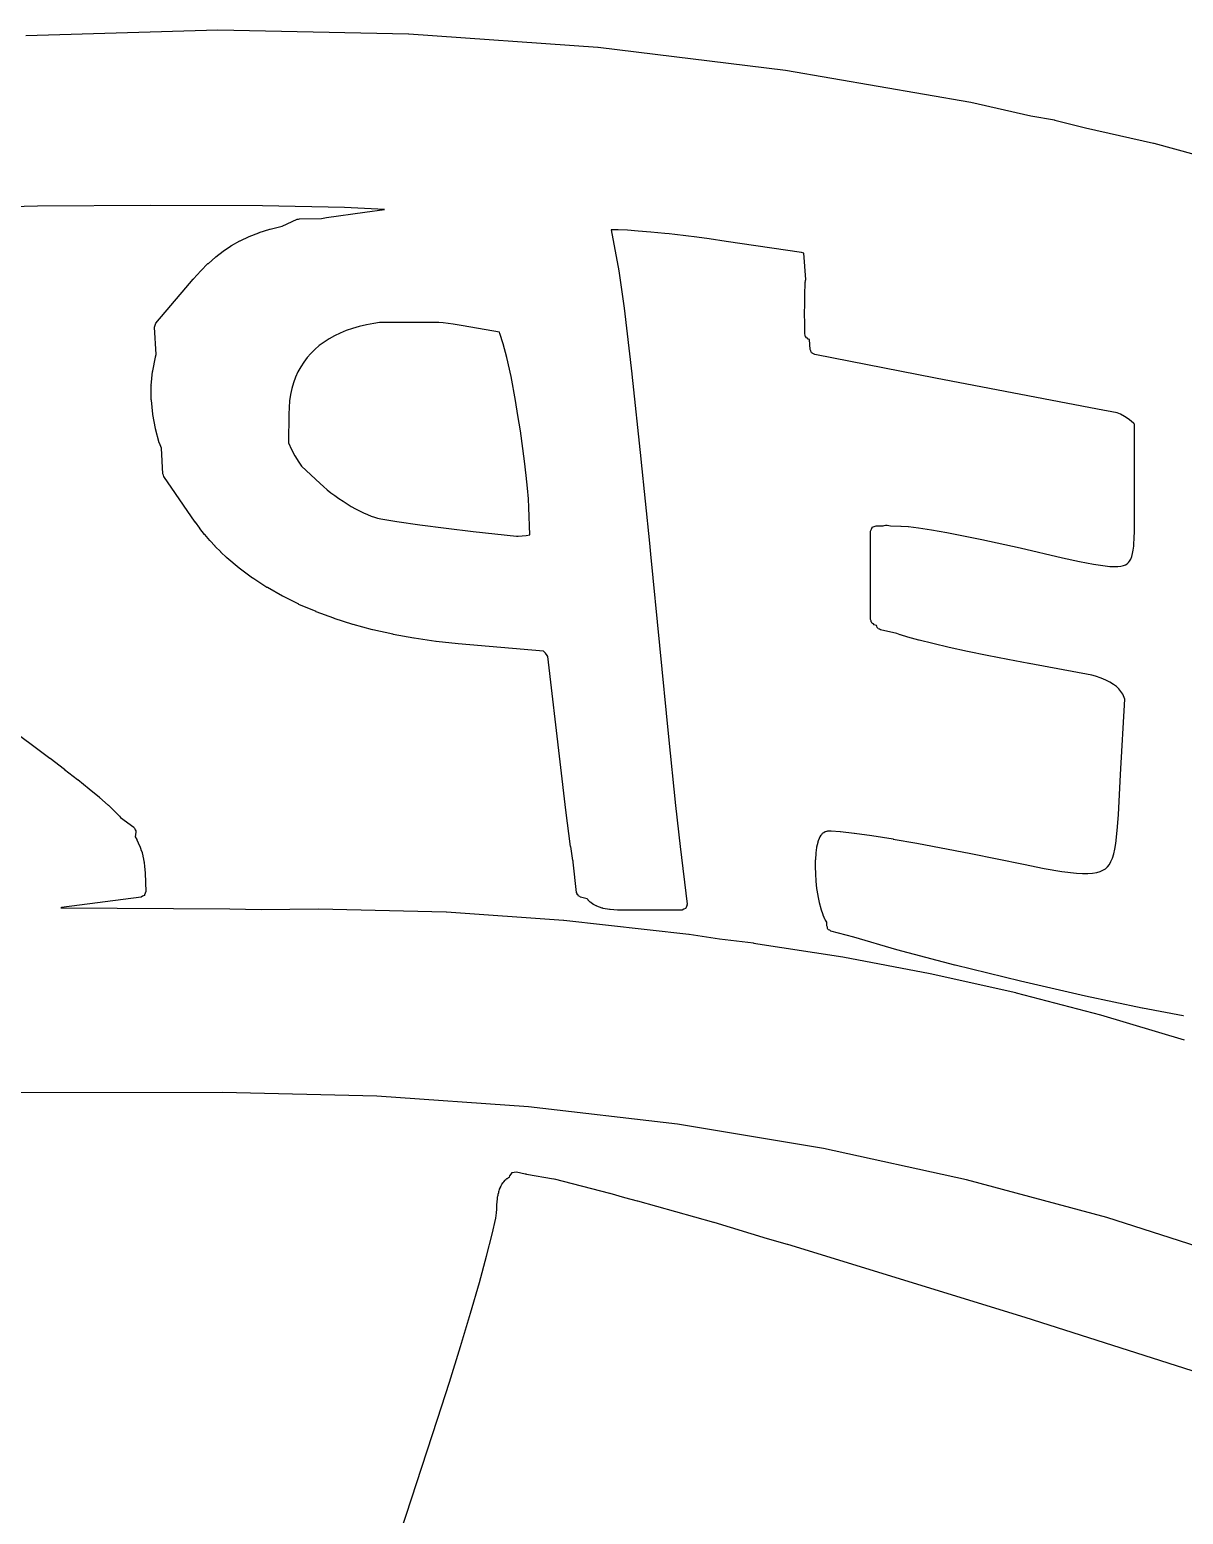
# Model space of a CAD drawing. Extents: x 98.7 to 142.9, y -103.3 to -43.4.
# Drawn here: x 119.05 to 124.39, y -73.8 to -66.93 of the extents above; entities that cross this region are included whole.
import ezdxf

# ---------------------------------------------------------------- set-up
doc = ezdxf.new("R2010")
doc.units = 0
doc.layers.add('BLACK', color=7, linetype='CONTINUOUS')

msp = doc.modelspace()

# ---------------------------------------------------------------- linework, layer by layer
at = {"layer": 'BLACK', "linetype": 'CONTINUOUS'}
for p, q in [((119.034, -66.9575), (119.922, -66.9309)), ((119.922, -66.9309), (119.922, -66.9311)), ((119.922, -66.9311), (119.923, -66.9309)), ((119.923, -66.9309), (120.805, -66.9494)), ((120.805, -66.9494), (120.806, -66.9497)), ((120.806, -66.9497), (120.806, -66.9495)), ((120.806, -66.9495), (121.681, -67.0123)), ((121.681, -67.0123), (121.681, -67.0126)), ((121.681, -67.0126), (121.682, -67.0124)), ((121.682, -67.0124), (122.548, -67.1183)), ((122.548, -67.1183), (122.548, -67.1186)), ((122.548, -67.1186), (122.549, -67.1185)), ((122.549, -67.1185), (123.405, -67.2665)), ((123.405, -67.2665), (123.406, -67.2669)), ((123.406, -67.2669), (123.406, -67.2668)), ((123.406, -67.2668), (123.683, -67.3288)), ((123.683, -67.3288), (123.792, -67.3484)), ((123.792, -67.3484), (123.793, -67.3489)), ((123.793, -67.3489), (123.794, -67.3488)), ((123.794, -67.3488), (123.936, -67.3855)), ((123.936, -67.3855), (124.251, -67.456)), ((124.251, -67.456), (124.251, -67.4563)), ((124.251, -67.4563), (124.252, -67.4562)), ((124.252, -67.4562), (124.861, -67.624)), ((119.089, -67.7472), (118.602, -67.7575)), ((119.611, -67.7433), (119.089, -67.7472)), ((120.129, -67.7459), (119.611, -67.7433)), ((120.508, -67.7533), (120.129, -67.7459)), ((120.694, -67.7617), (120.508, -67.7533)), ((120.602, -67.7741), (120.694, -67.7617)), ((120.22, -67.8391), (120.29, -67.8071)), ((120.29, -67.8071), (120.296, -67.807)), ((120.296, -67.807), (120.301, -67.8049)), ((120.301, -67.8049), (120.402, -67.8037)), ((120.402, -67.8037), (120.425, -67.7998)), ((120.425, -67.7998), (120.426, -67.7998)), ((120.426, -67.7997), (120.602, -67.7742)), ((120.426, -67.7998), (120.426, -67.7997)), ((120.602, -67.7742), (120.602, -67.7741)), ((120.602, -67.7742), (120.602, -67.7742)), ((120.026, -67.9068), (120.067, -67.8878)), ((120.067, -67.8878), (120.068, -67.8877)), ((120.068, -67.8871), (120.113, -67.8699)), ((120.068, -67.8877), (120.068, -67.8871)), ((120.113, -67.8699), (120.114, -67.8699)), ((120.114, -67.8694), (120.164, -67.8538)), ((120.114, -67.8699), (120.114, -67.8694)), ((120.164, -67.8539), (120.165, -67.8535)), ((120.164, -67.8538), (120.164, -67.8539)), ((120.165, -67.8535), (120.22, -67.8391)), ((120.22, -67.8391), (120.22, -67.8391)), ((121.774, -67.8567), (121.742, -67.8563)), ((121.742, -67.8563), (121.777, -68.0455)), ((121.817, -67.8587), (121.774, -67.8567)), ((121.867, -67.862), (121.817, -67.8587)), ((121.925, -67.8668), (121.867, -67.862)), ((121.99, -67.8731), (121.925, -67.8668)), ((122.01, -67.8751), (121.99, -67.8731)), ((122.037, -67.8782), (122.01, -67.8751)), ((122.138, -67.8905), (122.037, -67.8782)), ((122.195, -67.8984), (122.138, -67.8905)), ((122.274, -67.9097), (122.195, -67.8984)), ((119.913, -67.9812), (119.947, -67.9547)), ((119.947, -67.9547), (119.948, -67.9544)), ((119.948, -67.9544), (119.949, -67.9536)), ((119.949, -67.9536), (119.984, -67.9299)), ((119.984, -67.9299), (119.985, -67.9297)), ((119.985, -67.9297), (119.986, -67.9288)), ((119.986, -67.9288), (120.024, -67.9076)), ((120.024, -67.9076), (120.025, -67.9075)), ((120.025, -67.9075), (120.026, -67.9068)), ((122.623, -67.9617), (122.274, -67.9097)), ((122.634, -67.9639), (122.623, -67.9617)), ((122.642, -68.0869), (122.634, -67.9639)), ((119.844, -68.046), (119.877, -68.0129)), ((119.877, -68.0129), (119.878, -68.0126)), ((119.878, -68.0126), (119.879, -68.0119)), ((119.879, -68.0119), (119.912, -67.9823)), ((119.912, -67.9823), (119.913, -67.982)), ((119.913, -67.982), (119.913, -67.9812)), ((119.774, -68.1251), (119.809, -68.0842)), ((119.809, -68.0842), (119.81, -68.084)), ((119.81, -68.0836), (119.844, -68.0468)), ((119.81, -68.084), (119.81, -68.0836)), ((119.844, -68.0465), (119.844, -68.046)), ((119.844, -68.0468), (119.844, -68.0465)), ((121.777, -68.0455), (121.777, -68.0461)), ((121.777, -68.0461), (121.778, -68.0466)), ((121.778, -68.0466), (121.802, -68.2185)), ((122.639, -68.119), (122.64, -68.1011)), ((122.64, -68.1004), (122.641, -68.0918)), ((122.641, -68.1007), (122.64, -68.1004)), ((122.64, -68.1011), (122.641, -68.1007)), ((122.641, -68.0913), (122.642, -68.0869)), ((122.641, -68.0915), (122.641, -68.0913)), ((122.641, -68.0918), (122.641, -68.0915)), ((119.636, -68.2889), (119.774, -68.1253)), ((119.774, -68.1253), (119.774, -68.1251)), ((119.774, -68.1253), (119.774, -68.1253)), ((122.638, -68.1386), (122.639, -68.1198)), ((122.638, -68.139), (122.638, -68.1386)), ((122.638, -68.1394), (122.638, -68.139)), ((122.638, -68.1589), (122.638, -68.1394)), ((122.638, -68.1591), (122.638, -68.1589)), ((122.638, -68.1593), (122.638, -68.1591)), ((122.638, -68.1825), (122.638, -68.1593)), ((122.639, -68.1194), (122.639, -68.119)), ((122.639, -68.1198), (122.639, -68.1194)), ((121.802, -68.2185), (121.802, -68.2188)), ((121.802, -68.2188), (121.802, -68.2191)), ((121.802, -68.2191), (121.838, -68.5231)), ((122.637, -68.2585), (122.638, -68.1843)), ((122.638, -68.1841), (122.638, -68.1825)), ((122.638, -68.1842), (122.638, -68.1841)), ((122.638, -68.1843), (122.638, -68.1842)), ((122.638, -68.1843), (122.638, -68.1843)), ((119.63, -68.3067), (119.633, -68.2978)), ((119.637, -68.4333), (119.63, -68.3067)), ((119.633, -68.2978), (119.636, -68.2889)), ((120.546, -68.3123), (120.517, -68.3225)), ((120.577, -68.3033), (120.546, -68.3123)), ((120.61, -68.2956), (120.577, -68.3033)), ((120.644, -68.2892), (120.61, -68.2956)), ((120.671, -68.2852), (120.644, -68.2892)), ((120.945, -68.2852), (120.671, -68.2852)), ((120.965, -68.2873), (120.945, -68.2852)), ((121.011, -68.2934), (120.965, -68.2873)), ((121.058, -68.3011), (121.011, -68.2934)), ((121.225, -68.3303), (121.058, -68.3011)), ((122.637, -68.259), (122.637, -68.2585)), ((122.637, -68.2594), (122.637, -68.259)), ((122.638, -68.2749), (122.637, -68.2594)), ((122.638, -68.275), (122.638, -68.2749)), ((122.638, -68.3382), (122.638, -68.275)), ((120.414, -68.3757), (120.392, -68.3919)), ((120.437, -68.3606), (120.414, -68.3757)), ((120.462, -68.3467), (120.437, -68.3606)), ((120.489, -68.334), (120.462, -68.3467)), ((120.517, -68.3225), (120.489, -68.334)), ((121.227, -68.3352), (121.225, -68.3303)), ((121.243, -68.3844), (121.227, -68.3352)), ((121.26, -68.4471), (121.243, -68.3844)), ((122.64, -68.343), (122.638, -68.3382)), ((122.64, -68.3482), (122.64, -68.343)), ((122.643, -68.3516), (122.64, -68.3482)), ((122.645, -68.3562), (122.643, -68.3516)), ((122.65, -68.3581), (122.645, -68.3562)), ((122.654, -68.3618), (122.65, -68.3581)), ((122.66, -68.3644), (122.654, -68.3618)), ((122.663, -68.41), (122.66, -68.3644)), ((119.622, -68.5093), (119.634, -68.4457)), ((119.634, -68.4433), (119.637, -68.4333)), ((119.635, -68.4446), (119.634, -68.4433)), ((119.634, -68.4457), (119.635, -68.4446)), ((120.336, -68.4476), (120.32, -68.4684)), ((120.353, -68.4279), (120.336, -68.4476)), ((120.372, -68.4094), (120.353, -68.4279)), ((120.392, -68.3919), (120.372, -68.4094)), ((121.279, -68.5341), (121.26, -68.4471)), ((122.666, -68.416), (122.663, -68.41)), ((122.667, -68.4226), (122.666, -68.416)), ((122.67, -68.4244), (122.667, -68.4226)), ((122.672, -68.4274), (122.67, -68.4244)), ((122.678, -68.4296), (122.672, -68.4274)), ((122.684, -68.4333), (122.678, -68.4296)), ((123.242, -68.5421), (122.684, -68.4333)), ((119.615, -68.5758), (119.621, -68.5118)), ((119.621, -68.5118), (119.622, -68.5106)), ((119.622, -68.5106), (119.622, -68.5093)), ((120.293, -68.5136), (120.282, -68.538)), ((120.306, -68.4904), (120.293, -68.5136)), ((120.32, -68.4684), (120.306, -68.4904)), ((119.616, -68.577), (119.615, -68.5758)), ((119.615, -68.5782), (119.616, -68.577)), ((119.615, -68.6425), (119.615, -68.5782)), ((120.265, -68.5902), (120.259, -68.6182)), ((120.273, -68.5635), (120.265, -68.5902)), ((120.282, -68.538), (120.273, -68.5635)), ((121.299, -68.6457), (121.279, -68.5341)), ((121.838, -68.5231), (121.838, -68.5232)), ((121.838, -68.5232), (121.838, -68.5233)), ((121.838, -68.5233), (121.88, -68.9163)), ((123.992, -68.686), (123.242, -68.5421)), ((123.242, -68.5421), (123.242, -68.5421)), ((123.242, -68.5421), (123.242, -68.5421)), ((119.616, -68.6436), (119.615, -68.6425)), ((119.616, -68.6448), (119.616, -68.6436)), ((119.622, -68.709), (119.616, -68.6448)), ((120.254, -68.6474), (120.252, -68.6778)), ((120.259, -68.6182), (120.254, -68.6474)), ((121.311, -68.715), (121.299, -68.6457)), ((119.622, -68.7101), (119.622, -68.709)), ((119.622, -68.7113), (119.622, -68.7101)), ((119.634, -68.7753), (119.622, -68.7113)), ((120.251, -68.7097), (120.25, -68.8418)), ((120.252, -68.6778), (120.251, -68.7097)), ((121.322, -68.7864), (121.311, -68.715)), ((123.992, -68.6861), (123.992, -68.686)), ((123.992, -68.686), (123.992, -68.686)), ((124.083, -68.7028), (123.992, -68.6861)), ((124.098, -68.7094), (124.083, -68.7028)), ((124.117, -68.7195), (124.098, -68.7094)), ((124.133, -68.7302), (124.117, -68.7195)), ((119.635, -68.7763), (119.634, -68.7753)), ((119.635, -68.7774), (119.635, -68.7763)), ((119.652, -68.841), (119.635, -68.7774)), ((121.341, -68.927), (121.322, -68.7864)), ((124.147, -68.7413), (124.133, -68.7302)), ((124.16, -68.7529), (124.147, -68.7413)), ((124.162, -68.7553), (124.16, -68.7529)), ((124.162, -69.0749), (124.162, -68.7553)), ((119.653, -68.8418), (119.652, -68.841)), ((119.653, -68.843), (119.653, -68.8418)), ((119.662, -68.8669), (119.653, -68.843)), ((120.25, -68.8418), (120.25, -68.8419)), ((120.25, -68.8419), (120.264, -68.8721)), ((119.668, -68.9849), (119.662, -68.8669)), ((120.264, -68.8721), (120.279, -68.902)), ((120.279, -68.902), (120.297, -68.9315)), ((120.297, -68.9315), (120.31, -68.9494)), ((121.349, -68.992), (121.341, -68.927)), ((121.88, -68.9163), (121.88, -68.9164)), ((121.88, -68.9164), (121.88, -68.9165)), ((121.88, -68.9165), (121.919, -69.306)), ((119.671, -68.9911), (119.668, -68.9849)), ((119.673, -68.9979), (119.671, -68.9911)), ((119.818, -69.2079), (119.673, -68.9979)), ((120.31, -68.9494), (120.396, -69.0298)), ((121.355, -69.0506), (121.349, -68.992)), ((120.396, -69.0298), (120.411, -69.0441)), ((120.411, -69.0441), (120.428, -69.0582)), ((120.428, -69.0582), (120.446, -69.0722)), ((121.36, -69.101), (121.355, -69.0506)), ((120.446, -69.0722), (120.464, -69.0858)), ((120.464, -69.0858), (120.483, -69.0991)), ((120.483, -69.0991), (120.502, -69.1118)), ((120.502, -69.1118), (120.521, -69.124)), ((120.521, -69.124), (120.54, -69.1356)), ((120.54, -69.1356), (120.56, -69.1464)), ((121.362, -69.1409), (121.36, -69.101)), ((124.162, -69.075), (124.162, -69.0749)), ((124.162, -69.0846), (124.162, -69.075)), ((124.162, -69.075), (124.162, -69.075)), ((124.162, -69.2594), (124.162, -69.0846)), ((119.819, -69.2081), (119.818, -69.2079)), ((119.819, -69.2083), (119.819, -69.2081)), ((119.839, -69.2366), (119.819, -69.2083)), ((120.56, -69.1464), (120.578, -69.1564)), ((120.578, -69.1564), (120.597, -69.1654)), ((120.597, -69.1654), (120.615, -69.1733)), ((120.615, -69.1733), (120.632, -69.1802)), ((120.632, -69.1802), (120.647, -69.1858)), ((120.647, -69.1858), (120.662, -69.1901)), ((120.662, -69.1901), (120.676, -69.1933)), ((120.676, -69.1933), (120.751, -69.2056)), ((120.751, -69.2056), (120.857, -69.2207)), ((121.366, -69.2665), (121.362, -69.1409)), ((119.84, -69.2369), (119.839, -69.2366)), ((119.84, -69.2374), (119.84, -69.2369)), ((119.861, -69.265), (119.84, -69.2374)), ((119.862, -69.2653), (119.861, -69.265)), ((119.862, -69.2658), (119.862, -69.2653)), ((119.885, -69.2928), (119.862, -69.2658)), ((120.857, -69.2207), (120.979, -69.2365)), ((120.979, -69.2365), (121.104, -69.2511)), ((121.104, -69.2511), (121.304, -69.2732)), ((121.304, -69.2732), (121.312, -69.2731)), ((121.312, -69.2731), (121.349, -69.27)), ((121.349, -69.27), (121.366, -69.2665)), ((122.942, -69.2501), (122.946, -69.2413)), ((122.942, -69.2503), (122.942, -69.2501)), ((122.942, -69.2504), (122.942, -69.2503)), ((122.942, -69.6593), (122.942, -69.2504)), ((122.946, -69.2413), (122.95, -69.2324)), ((122.95, -69.2322), (122.959, -69.2287)), ((122.95, -69.2324), (122.95, -69.2322)), ((122.95, -69.2324), (122.95, -69.2324)), ((122.959, -69.2287), (122.968, -69.225)), ((122.968, -69.225), (122.968, -69.2251)), ((122.968, -69.2251), (122.968, -69.225)), ((122.968, -69.225), (123, -69.2254)), ((123, -69.2254), (123.005, -69.2244)), ((123.005, -69.2244), (123.011, -69.2216)), ((123.011, -69.2216), (123.014, -69.2229)), ((123.014, -69.2229), (123.018, -69.2222)), ((123.018, -69.2222), (123.034, -69.2258)), ((123.034, -69.2258), (123.082, -69.2263)), ((123.082, -69.2263), (123.083, -69.2266)), ((123.083, -69.2266), (123.084, -69.2264)), ((123.084, -69.2264), (123.116, -69.2287)), ((123.116, -69.2287), (123.116, -69.229)), ((123.116, -69.229), (123.117, -69.2288)), ((123.117, -69.2288), (123.164, -69.2348)), ((123.164, -69.2348), (123.164, -69.235)), ((123.164, -69.235), (123.164, -69.235)), ((123.164, -69.235), (123.224, -69.2443)), ((123.224, -69.2443), (123.224, -69.2445)), ((123.224, -69.2445), (123.224, -69.2444)), ((123.224, -69.2444), (123.294, -69.2567)), ((123.294, -69.2567), (123.294, -69.2568)), ((123.294, -69.2568), (123.295, -69.2568)), ((123.295, -69.2568), (123.456, -69.2886)), ((124.159, -69.3188), (124.161, -69.2729)), ((124.161, -69.2729), (124.162, -69.2594)), ((119.886, -69.293), (119.885, -69.2928)), ((119.886, -69.2935), (119.886, -69.293)), ((119.91, -69.3198), (119.886, -69.2935)), ((119.91, -69.32), (119.91, -69.3198)), ((119.911, -69.3205), (119.91, -69.32)), ((119.936, -69.3462), (119.911, -69.3205)), ((121.919, -69.306), (121.919, -69.306)), ((121.919, -69.306), (121.924, -69.3557)), ((123.456, -69.2886), (123.457, -69.2887)), ((123.457, -69.2887), (123.457, -69.2887)), ((123.457, -69.2887), (123.634, -69.3272)), ((123.634, -69.3272), (123.634, -69.3273)), ((123.634, -69.3273), (123.634, -69.3273)), ((123.634, -69.3273), (123.83, -69.3727)), ((124.153, -69.3541), (124.156, -69.3377)), ((124.156, -69.3377), (124.159, -69.3188)), ((119.936, -69.3464), (119.936, -69.3462)), ((119.937, -69.3468), (119.936, -69.3464)), ((119.963, -69.3718), (119.937, -69.3468)), ((119.964, -69.3721), (119.963, -69.3718)), ((119.964, -69.3727), (119.964, -69.3721)), ((120.021, -69.4207), (119.964, -69.3727)), ((121.924, -69.3557), (121.924, -69.3557)), ((121.924, -69.3557), (121.924, -69.3558)), ((121.924, -69.3558), (122.007, -70.201)), ((123.83, -69.3727), (123.908, -69.39)), ((123.908, -69.39), (123.973, -69.4029)), ((123.973, -69.4029), (124.027, -69.4111)), ((124.027, -69.4111), (124.049, -69.4133)), ((124.049, -69.4133), (124.069, -69.4141)), ((124.069, -69.4141), (124.086, -69.4136)), ((124.086, -69.4136), (124.1, -69.4119)), ((124.1, -69.4119), (124.112, -69.4091)), ((124.112, -69.4091), (124.121, -69.4054)), ((124.121, -69.4054), (124.129, -69.4009)), ((124.129, -69.4009), (124.135, -69.3953)), ((124.135, -69.3953), (124.14, -69.3883)), ((124.14, -69.3883), (124.145, -69.3793)), ((124.145, -69.3793), (124.15, -69.368)), ((124.15, -69.368), (124.153, -69.3541)), ((120.022, -69.421), (120.021, -69.4207)), ((120.022, -69.4218), (120.022, -69.421)), ((120.083, -69.467), (120.022, -69.4218)), ((120.084, -69.4672), (120.083, -69.467)), ((120.085, -69.4679), (120.084, -69.4672)), ((120.15, -69.5104), (120.085, -69.4679)), ((120.151, -69.5105), (120.15, -69.5104)), ((120.152, -69.5111), (120.151, -69.5105)), ((120.222, -69.5507), (120.152, -69.5111)), ((120.222, -69.5508), (120.222, -69.5507)), ((120.223, -69.5514), (120.222, -69.5508)), ((120.297, -69.588), (120.223, -69.5514)), ((120.298, -69.588), (120.297, -69.588)), ((120.298, -69.5885), (120.298, -69.588)), ((120.377, -69.6222), (120.298, -69.5885)), ((120.378, -69.6227), (120.377, -69.6222)), ((120.377, -69.6222), (120.377, -69.6222)), ((120.46, -69.6532), (120.378, -69.6227)), ((120.461, -69.6532), (120.46, -69.6532)), ((120.461, -69.6536), (120.461, -69.6532)), ((120.547, -69.6811), (120.461, -69.6536)), ((120.548, -69.6811), (120.547, -69.6811)), ((120.548, -69.6814), (120.548, -69.6811)), ((120.638, -69.7057), (120.548, -69.6814)), ((122.944, -69.6643), (122.942, -69.6593)), ((122.945, -69.6697), (122.944, -69.6643)), ((122.948, -69.6729), (122.945, -69.6697)), ((122.95, -69.6773), (122.948, -69.6729)), ((122.955, -69.6793), (122.95, -69.6773)), ((122.959, -69.6831), (122.955, -69.6793)), ((122.969, -69.6871), (122.959, -69.6831)), ((122.971, -69.6899), (122.969, -69.6871)), ((120.639, -69.7056), (120.638, -69.7057)), ((120.639, -69.706), (120.639, -69.7056)), ((120.732, -69.7271), (120.639, -69.706)), ((120.733, -69.727), (120.732, -69.7271)), ((120.733, -69.7273), (120.733, -69.727)), ((120.83, -69.745), (120.733, -69.7273)), ((120.831, -69.7452), (120.83, -69.7449)), ((120.83, -69.7449), (120.83, -69.745)), ((120.931, -69.7596), (120.831, -69.7452)), ((122.972, -69.6962), (122.971, -69.6899)), ((122.975, -69.6982), (122.972, -69.6962)), ((122.977, -69.7015), (122.975, -69.6982)), ((122.983, -69.7035), (122.977, -69.7015)), ((122.988, -69.7071), (122.983, -69.7035)), ((123.063, -69.7227), (122.988, -69.7071)), ((123.079, -69.7288), (123.063, -69.7227)), ((123.08, -69.7288), (123.079, -69.7288)), ((123.08, -69.7293), (123.08, -69.7288)), ((123.114, -69.7402), (123.08, -69.7293)), ((123.115, -69.7402), (123.114, -69.7402)), ((123.115, -69.7406), (123.115, -69.7402)), ((123.165, -69.7542), (123.115, -69.7406)), ((123.166, -69.7542), (123.165, -69.7542)), ((123.166, -69.7544), (123.166, -69.7542)), ((123.23, -69.7701), (123.166, -69.7544)), ((118.448, -69.7792), (119.071, -70.2444)), ((120.932, -69.7597), (120.931, -69.7595)), ((120.931, -69.7595), (120.931, -69.7596)), ((121.035, -69.7707), (120.932, -69.7597)), ((121.035, -69.7708), (121.035, -69.7707)), ((121.035, -69.7707), (121.035, -69.7707)), ((121.429, -69.8058), (121.035, -69.7708)), ((121.438, -69.8144), (121.429, -69.8058)), ((121.446, -69.8254), (121.438, -69.8144)), ((121.449, -69.8297), (121.446, -69.8254)), ((123.23, -69.7702), (123.23, -69.7701)), ((123.23, -69.7701), (123.23, -69.7701)), ((123.306, -69.7876), (123.23, -69.7702)), ((123.306, -69.7877), (123.306, -69.7876)), ((123.306, -69.7876), (123.306, -69.7876)), ((123.39, -69.8061), (123.306, -69.7877)), ((123.391, -69.806), (123.39, -69.8061)), ((123.391, -69.8061), (123.391, -69.806)), ((123.482, -69.825), (123.391, -69.8061)), ((123.482, -69.8251), (123.482, -69.825)), ((123.482, -69.825), (123.482, -69.825)), ((123.577, -69.844), (123.482, -69.8251)), ((121.506, -70.3174), (121.449, -69.8297)), ((123.577, -69.844), (123.577, -69.8439)), ((123.577, -69.8439), (123.577, -69.844)), ((123.674, -69.8623), (123.577, -69.844)), ((123.675, -69.8623), (123.674, -69.8623)), ((123.674, -69.8623), (123.674, -69.8623)), ((123.965, -69.9157), (123.675, -69.8623)), ((123.983, -69.9211), (123.965, -69.9157)), ((124.008, -69.9299), (123.983, -69.9211)), ((124.03, -69.9391), (124.008, -69.9299)), ((124.049, -69.9486), (124.03, -69.9391)), ((124.065, -69.9585), (124.049, -69.9486)), ((124.079, -69.9688), (124.065, -69.9585)), ((124.091, -69.9798), (124.079, -69.9688)), ((124.1, -69.9915), (124.091, -69.9798)), ((124.098, -70.3753), (124.118, -70.0274)), ((124.109, -70.0044), (124.1, -69.9915)), ((124.115, -70.0186), (124.109, -70.0044)), ((124.118, -70.0274), (124.115, -70.0186)), ((122.007, -70.201), (122.007, -70.201)), ((122.007, -70.201), (122.04, -70.5189)), ((119.071, -70.2444), (119.146, -70.3003)), ((119.146, -70.3003), (119.146, -70.3004)), ((119.146, -70.3004), (119.147, -70.3004)), ((119.147, -70.3004), (119.214, -70.3515)), ((119.214, -70.3515), (119.214, -70.3516)), ((119.214, -70.3516), (119.214, -70.3517)), ((119.214, -70.3517), (119.274, -70.3983)), ((121.506, -70.3175), (121.506, -70.3174)), ((121.532, -70.5407), (121.506, -70.3175)), ((121.506, -70.3175), (121.506, -70.3175)), ((124.089, -70.5614), (124.098, -70.3754)), ((124.098, -70.3754), (124.098, -70.3753)), ((124.098, -70.3753), (124.098, -70.3753)), ((119.274, -70.3983), (119.274, -70.3985)), ((119.274, -70.3985), (119.275, -70.3985)), ((119.275, -70.3985), (119.328, -70.4412)), ((119.328, -70.4412), (119.328, -70.4415)), ((119.328, -70.4415), (119.328, -70.4416)), ((119.328, -70.4416), (119.375, -70.4808)), ((119.375, -70.4808), (119.375, -70.4812)), ((119.375, -70.4812), (119.376, -70.4813)), ((119.376, -70.4813), (119.416, -70.5175)), ((119.416, -70.5175), (119.416, -70.5178)), ((119.416, -70.5178), (119.417, -70.518)), ((119.417, -70.518), (119.435, -70.5351)), ((119.435, -70.5351), (119.435, -70.5353)), ((119.435, -70.5353), (119.435, -70.5354)), ((119.435, -70.5354), (119.452, -70.552)), ((119.452, -70.552), (119.452, -70.5523)), ((119.452, -70.5523), (119.452, -70.5524)), ((119.452, -70.5524), (119.468, -70.5684)), ((119.468, -70.5684), (119.468, -70.5687)), ((119.468, -70.5687), (119.468, -70.5689)), ((119.468, -70.5689), (119.473, -70.5739)), ((119.473, -70.5739), (119.534, -70.6196)), ((121.532, -70.5409), (121.532, -70.5407)), ((121.532, -70.5411), (121.532, -70.5409)), ((121.554, -70.7077), (121.532, -70.5411)), ((122.04, -70.5189), (122.061, -70.7081)), ((124.083, -70.6345), (124.089, -70.5614)), ((119.534, -70.6196), (119.535, -70.6225)), ((119.535, -70.6225), (119.538, -70.6242)), ((119.538, -70.6242), (119.54, -70.6306)), ((119.54, -70.6306), (119.544, -70.6364)), ((119.544, -70.6429), (119.541, -70.6643)), ((119.544, -70.6364), (119.543, -70.6396)), ((119.543, -70.6396), (119.544, -70.6429)), ((122.716, -70.6531), (122.72, -70.6475)), ((122.72, -70.6475), (122.726, -70.6443)), ((122.726, -70.6443), (122.732, -70.6397)), ((122.732, -70.6397), (122.738, -70.6377)), ((122.738, -70.6377), (122.741, -70.6379)), ((122.741, -70.6379), (122.744, -70.6364)), ((122.744, -70.6364), (122.757, -70.6358)), ((122.757, -70.6358), (122.758, -70.6363)), ((122.758, -70.6363), (122.759, -70.6358)), ((122.759, -70.6358), (122.801, -70.6384)), ((122.801, -70.6384), (122.802, -70.6387)), ((122.802, -70.6387), (122.803, -70.6385)), ((122.803, -70.6385), (122.866, -70.646)), ((122.866, -70.646), (122.866, -70.6461)), ((122.866, -70.6461), (122.867, -70.6461)), ((122.867, -70.6461), (122.948, -70.6579)), ((124.077, -70.6951), (124.083, -70.6345)), ((119.541, -70.6643), (119.548, -70.6758)), ((119.548, -70.6758), (119.548, -70.6765)), ((119.548, -70.6765), (119.548, -70.6769)), ((119.548, -70.6769), (119.555, -70.6908)), ((119.555, -70.6908), (119.555, -70.6915)), ((119.555, -70.6915), (119.555, -70.692)), ((119.555, -70.692), (119.561, -70.7058)), ((119.561, -70.7058), (119.561, -70.7065)), ((119.561, -70.7065), (119.562, -70.707)), ((119.562, -70.707), (119.567, -70.7209)), ((121.555, -70.7081), (121.554, -70.7077)), ((121.555, -70.7085), (121.555, -70.7081)), ((121.565, -70.7731), (121.555, -70.7085)), ((122.061, -70.7081), (122.093, -70.9746)), ((122.69, -70.7383), (122.693, -70.7126)), ((122.693, -70.7126), (122.694, -70.7114)), ((122.694, -70.7102), (122.699, -70.6881)), ((122.694, -70.7114), (122.694, -70.7102)), ((122.699, -70.6881), (122.7, -70.687)), ((122.7, -70.6856), (122.703, -70.6762)), ((122.7, -70.687), (122.7, -70.6856)), ((122.703, -70.6762), (122.704, -70.6753)), ((122.704, -70.6741), (122.708, -70.6658)), ((122.704, -70.6753), (122.704, -70.6741)), ((122.708, -70.6658), (122.709, -70.6648)), ((122.709, -70.6632), (122.713, -70.6563)), ((122.709, -70.6648), (122.709, -70.6632)), ((122.713, -70.6563), (122.715, -70.6551)), ((122.715, -70.6551), (122.716, -70.6531)), ((122.948, -70.6579), (122.948, -70.658)), ((122.948, -70.658), (122.948, -70.6579)), ((122.948, -70.6579), (123.046, -70.6737)), ((123.046, -70.6737), (123.046, -70.6738)), ((123.046, -70.6738), (123.046, -70.6738)), ((123.046, -70.6738), (123.156, -70.6931)), ((123.156, -70.6931), (123.156, -70.6932)), ((123.156, -70.6932), (123.156, -70.6932)), ((123.156, -70.6932), (123.405, -70.7408)), ((124.072, -70.7203), (124.077, -70.6951)), ((119.567, -70.7209), (119.567, -70.7216)), ((119.567, -70.7216), (119.567, -70.7221)), ((119.567, -70.7221), (119.572, -70.7361)), ((119.572, -70.7361), (119.572, -70.7368)), ((119.572, -70.7368), (119.572, -70.7373)), ((119.572, -70.7373), (119.576, -70.7515)), ((119.576, -70.7515), (119.576, -70.7521)), ((119.576, -70.7521), (119.576, -70.7527)), ((119.576, -70.7527), (119.579, -70.767)), ((119.579, -70.767), (119.579, -70.7676)), ((119.579, -70.7676), (119.579, -70.7681)), ((119.579, -70.7681), (119.582, -70.7828)), ((119.582, -70.7828), (119.581, -70.7833)), ((119.581, -70.7833), (119.582, -70.7838)), ((119.582, -70.7838), (119.584, -70.7988)), ((121.566, -70.7736), (121.565, -70.7731)), ((121.566, -70.7742), (121.566, -70.7736)), ((121.567, -70.781), (121.566, -70.7742)), ((121.582, -70.9206), (121.567, -70.781)), ((122.687, -70.77), (122.688, -70.7693)), ((122.687, -70.8008), (122.687, -70.77)), ((122.688, -70.7686), (122.69, -70.74)), ((122.688, -70.7693), (122.688, -70.7686)), ((122.69, -70.7392), (122.69, -70.7383)), ((122.69, -70.74), (122.69, -70.7392)), ((123.405, -70.7408), (123.405, -70.7409)), ((123.405, -70.7409), (123.405, -70.7409)), ((123.405, -70.7409), (123.649, -70.7907)), ((124.047, -70.7916), (124.054, -70.7782)), ((124.054, -70.7782), (124.061, -70.7619)), ((124.061, -70.7619), (124.067, -70.7427)), ((124.067, -70.7427), (124.072, -70.7203)), ((119.584, -70.7988), (119.583, -70.7994)), ((119.583, -70.7994), (119.584, -70.8001)), ((119.584, -70.8001), (119.586, -70.8313)), ((119.586, -70.8313), (119.586, -70.8316)), ((119.586, -70.8316), (119.586, -70.832)), ((119.586, -70.832), (119.59, -70.9161)), ((122.687, -70.8014), (122.687, -70.8008)), ((122.687, -70.802), (122.687, -70.8014)), ((122.688, -70.8342), (122.687, -70.802)), ((122.688, -70.8347), (122.688, -70.8342)), ((122.688, -70.8353), (122.688, -70.8347)), ((122.69, -70.8682), (122.688, -70.8353)), ((123.649, -70.7907), (123.745, -70.8095)), ((123.745, -70.8095), (123.827, -70.8234)), ((123.827, -70.8234), (123.894, -70.8315)), ((123.894, -70.8315), (123.922, -70.8333)), ((123.922, -70.8333), (123.947, -70.8334)), ((123.947, -70.8334), (123.969, -70.832)), ((123.969, -70.832), (123.988, -70.829)), ((123.988, -70.829), (124.004, -70.8245)), ((124.004, -70.8245), (124.017, -70.8186)), ((124.017, -70.8186), (124.028, -70.8114)), ((124.028, -70.8114), (124.038, -70.8025)), ((124.038, -70.8025), (124.047, -70.7916)), ((119.587, -70.9242), (119.584, -70.9326)), ((119.59, -70.9161), (119.587, -70.9242)), ((121.585, -70.9253), (121.582, -70.9206)), ((122.691, -70.8687), (122.69, -70.8682)), ((122.691, -70.8692), (122.691, -70.8687)), ((122.694, -70.9021), (122.691, -70.8692)), ((122.695, -70.9026), (122.694, -70.9021)), ((122.694, -70.9031), (122.695, -70.9026)), ((122.699, -70.9353), (122.694, -70.9031)), ((119.199, -70.9912), (119.196, -70.9916)), ((119.196, -70.9916), (119.978, -70.9962)), ((119.568, -70.9424), (119.199, -70.9912)), ((119.199, -70.9912), (119.199, -70.9912)), ((119.199, -70.9912), (119.199, -70.9912)), ((119.575, -70.938), (119.568, -70.9424)), ((119.583, -70.9344), (119.575, -70.938)), ((119.584, -70.9326), (119.583, -70.9332)), ((119.583, -70.9332), (119.583, -70.9344)), ((121.585, -70.9306), (121.585, -70.9253)), ((121.589, -70.9335), (121.585, -70.9306)), ((121.591, -70.9377), (121.589, -70.9335)), ((121.597, -70.9392), (121.591, -70.9377)), ((121.601, -70.9424), (121.597, -70.9392)), ((121.631, -70.9505), (121.601, -70.9424)), ((121.634, -70.9539), (121.631, -70.9505)), ((121.635, -70.9547), (121.634, -70.9539)), ((121.636, -70.9561), (121.635, -70.9547)), ((121.645, -70.9652), (121.636, -70.9561)), ((121.647, -70.9658), (121.645, -70.9652)), ((121.648, -70.9672), (121.647, -70.9658)), ((121.658, -70.9747), (121.648, -70.9672)), ((121.66, -70.9751), (121.658, -70.9747)), ((121.661, -70.9764), (121.66, -70.9751)), ((121.672, -70.9826), (121.661, -70.9764)), ((121.674, -70.9829), (121.672, -70.9826)), ((121.676, -70.9844), (121.674, -70.9829)), ((121.701, -70.9933), (121.676, -70.9844)), ((121.703, -70.9932), (121.701, -70.9933)), ((121.705, -70.9944), (121.703, -70.9932)), ((122.088, -70.9933), (122.086, -70.9941)), ((122.09, -70.9853), (122.088, -70.9933)), ((122.093, -70.9776), (122.09, -70.9853)), ((122.093, -70.9746), (122.092, -70.9761)), ((122.092, -70.9761), (122.093, -70.9776)), ((122.7, -70.9358), (122.699, -70.9353)), ((122.7, -70.9364), (122.7, -70.9358)), ((122.706, -70.967), (122.7, -70.9364)), ((122.706, -70.9676), (122.706, -70.967)), ((122.706, -70.9683), (122.706, -70.9676)), ((122.713, -70.9967), (122.706, -70.9683)), ((119.978, -70.9962), (119.978, -70.9963)), ((119.978, -70.9963), (119.979, -70.9962)), ((119.979, -70.9962), (120.123, -70.9997)), ((120.123, -70.9997), (120.388, -70.9966)), ((120.388, -70.9966), (120.388, -70.9968)), ((120.388, -70.9968), (120.389, -70.9966)), ((120.389, -70.9966), (120.979, -71.011)), ((120.979, -71.011), (120.979, -71.0113)), ((120.979, -71.0113), (120.98, -71.0111)), ((120.98, -71.0111), (121.522, -71.0484)), ((121.522, -71.0484), (121.523, -71.0487)), ((121.523, -71.0487), (121.523, -71.0485)), ((121.523, -71.0485), (122.102, -71.1141)), ((121.734, -70.9996), (121.705, -70.9944)), ((121.736, -70.9993), (121.734, -70.9996)), ((121.737, -70.9999), (121.736, -70.9993)), ((121.771, -71.0023), (121.737, -70.9999)), ((121.772, -71.0023), (121.771, -71.002)), ((121.771, -71.002), (121.771, -71.0023)), ((121.855, -71.003), (121.772, -71.0023)), ((121.856, -71.003), (121.855, -71.003)), ((122.055, -71.003), (121.856, -71.003)), ((121.856, -71.003), (121.856, -71.003)), ((122.062, -71.0031), (122.055, -71.003)), ((122.068, -71.003), (122.062, -71.003)), ((122.062, -71.003), (122.062, -71.0031)), ((122.069, -71.0024), (122.068, -71.003)), ((122.071, -71.0028), (122.069, -71.0024)), ((122.078, -70.9988), (122.071, -71.0028)), ((122.086, -70.9956), (122.078, -70.9988)), ((122.086, -70.9941), (122.086, -70.9956)), ((122.714, -70.9975), (122.713, -70.9967)), ((122.714, -70.9983), (122.714, -70.9975)), ((122.722, -71.0238), (122.714, -70.9983)), ((122.723, -71.0247), (122.722, -71.0238)), ((122.723, -71.0259), (122.723, -71.0247)), ((122.732, -71.0476), (122.723, -71.0259)), ((122.733, -71.0485), (122.732, -71.0476)), ((122.734, -71.0497), (122.733, -71.0485)), ((122.739, -71.0589), (122.734, -71.0497)), ((122.739, -71.0595), (122.739, -71.0589)), ((122.739, -71.0754), (122.739, -71.0595)), ((122.102, -71.1141), (122.102, -71.1143)), ((122.102, -71.1143), (122.103, -71.1142)), ((122.103, -71.1142), (122.243, -71.1353)), ((122.742, -71.0815), (122.739, -71.0754)), ((122.743, -71.0881), (122.742, -71.0815)), ((122.745, -71.0902), (122.743, -71.0881)), ((122.747, -71.0933), (122.745, -71.0902)), ((122.753, -71.0959), (122.747, -71.0933)), ((122.758, -71.0999), (122.753, -71.0959)), ((122.864, -71.1283), (122.758, -71.0999)), ((123.063, -71.1861), (122.864, -71.1283)), ((122.864, -71.1283), (122.864, -71.1283)), ((122.243, -71.1353), (122.401, -71.1547)), ((122.401, -71.1547), (122.401, -71.1549)), ((122.401, -71.1549), (122.401, -71.1548)), ((122.401, -71.1548), (122.813, -71.2187)), ((123.064, -71.1861), (123.063, -71.1861)), ((123.064, -71.1863), (123.064, -71.1861)), ((123.332, -71.2565), (123.064, -71.1863)), ((122.813, -71.2187), (122.814, -71.2189)), ((122.814, -71.2189), (122.814, -71.2188)), ((122.814, -71.2188), (123.217, -71.295)), ((123.333, -71.2565), (123.332, -71.2565)), ((123.333, -71.2566), (123.333, -71.2565)), ((123.635, -71.3307), (123.333, -71.2566)), ((123.217, -71.295), (123.218, -71.2953)), ((123.218, -71.2953), (123.218, -71.2952)), ((123.218, -71.2952), (123.614, -71.3841)), ((123.635, -71.3307), (123.635, -71.3306)), ((123.635, -71.3306), (123.635, -71.3307)), ((123.936, -71.4002), (123.635, -71.3307)), ((123.614, -71.3841), (123.614, -71.3844)), ((123.614, -71.3844), (123.615, -71.3844)), ((123.615, -71.3844), (124.005, -71.4864)), ((123.936, -71.4002), (123.936, -71.4001)), ((123.936, -71.4001), (123.936, -71.4002)), ((124.198, -71.4565), (123.936, -71.4002)), ((124.199, -71.4564), (124.198, -71.4565)), ((124.199, -71.4567), (124.199, -71.4564)), ((124.388, -71.4913), (124.199, -71.4567)), ((124.005, -71.4864), (124.006, -71.4866)), ((124.006, -71.4866), (124.006, -71.4866)), ((124.006, -71.4866), (124.393, -71.602)), ((124.389, -71.4911), (124.388, -71.4913)), ((119.945, -71.8468), (118.991, -71.848)), ((120.658, -71.8627), (119.945, -71.8468)), ((121.36, -71.9117), (120.658, -71.8627)), ((122.049, -71.9929), (121.36, -71.9117)), ((122.724, -72.1058), (122.049, -71.9929)), ((123.386, -72.2496), (122.724, -72.1058)), ((121.273, -72.2321), (121.279, -72.2244)), ((121.279, -72.2244), (121.284, -72.2167)), ((121.284, -72.2167), (121.285, -72.2166)), ((121.285, -72.2165), (121.294, -72.215)), ((121.285, -72.2166), (121.285, -72.2165)), ((121.294, -72.215), (121.304, -72.2135)), ((121.304, -72.2135), (121.344, -72.2229)), ((121.344, -72.2229), (121.345, -72.2226)), ((121.345, -72.2226), (121.347, -72.2229)), ((121.347, -72.2229), (121.348, -72.2229)), ((121.348, -72.2229), (121.35, -72.2234)), ((121.35, -72.2234), (121.476, -72.2457)), ((121.224, -72.3008), (121.226, -72.2949)), ((121.226, -72.2938), (121.228, -72.2882)), ((121.226, -72.2944), (121.226, -72.2938)), ((121.226, -72.2949), (121.226, -72.2944)), ((121.228, -72.2882), (121.229, -72.2877)), ((121.229, -72.287), (121.231, -72.2818)), ((121.229, -72.2877), (121.229, -72.287)), ((121.231, -72.2812), (121.232, -72.2804)), ((121.231, -72.2818), (121.231, -72.2812)), ((121.232, -72.2804), (121.234, -72.2756)), ((121.234, -72.2756), (121.235, -72.275)), ((121.235, -72.2742), (121.237, -72.2696)), ((121.235, -72.275), (121.235, -72.2742)), ((121.237, -72.2696), (121.238, -72.2691)), ((121.238, -72.2682), (121.241, -72.2639)), ((121.238, -72.2691), (121.238, -72.2682)), ((121.241, -72.2639), (121.242, -72.2634)), ((121.242, -72.2625), (121.245, -72.2586)), ((121.242, -72.2634), (121.242, -72.2625)), ((121.245, -72.2586), (121.246, -72.2581)), ((121.246, -72.2581), (121.247, -72.2571)), ((121.247, -72.2571), (121.25, -72.2535)), ((121.25, -72.2535), (121.251, -72.2531)), ((121.251, -72.2521), (121.255, -72.2488)), ((121.251, -72.2531), (121.251, -72.2521)), ((121.255, -72.2488), (121.256, -72.2484)), ((121.256, -72.2475), (121.26, -72.2445)), ((121.256, -72.2484), (121.256, -72.2475)), ((121.26, -72.2445), (121.261, -72.2442)), ((121.261, -72.2442), (121.262, -72.2433)), ((121.262, -72.2433), (121.266, -72.2405)), ((121.266, -72.2405), (121.267, -72.2403)), ((121.267, -72.2395), (121.271, -72.237)), ((121.267, -72.2403), (121.267, -72.2395)), ((121.271, -72.237), (121.272, -72.2369)), ((121.272, -72.2369), (121.273, -72.2321)), ((121.476, -72.2457), (121.477, -72.2463)), ((121.477, -72.2463), (121.478, -72.2461)), ((121.478, -72.2461), (121.735, -72.3118)), ((124.034, -72.4236), (123.386, -72.2496)), ((121.214, -72.3668), (121.215, -72.3496)), ((121.214, -72.3673), (121.214, -72.3668)), ((121.215, -72.3487), (121.216, -72.3407)), ((121.215, -72.3491), (121.215, -72.3487)), ((121.215, -72.3496), (121.215, -72.3491)), ((121.216, -72.34), (121.217, -72.3323)), ((121.216, -72.3403), (121.216, -72.34)), ((121.216, -72.3407), (121.216, -72.3403)), ((121.217, -72.3316), (121.218, -72.3243)), ((121.217, -72.332), (121.217, -72.3316)), ((121.217, -72.3323), (121.217, -72.332)), ((121.218, -72.3243), (121.219, -72.3239)), ((121.219, -72.3235), (121.22, -72.3166)), ((121.219, -72.3239), (121.219, -72.3235)), ((121.22, -72.3157), (121.222, -72.3091)), ((121.22, -72.3162), (121.22, -72.3157)), ((121.22, -72.3166), (121.22, -72.3162)), ((121.222, -72.3081), (121.223, -72.3019)), ((121.222, -72.3086), (121.222, -72.3081)), ((121.222, -72.3091), (121.222, -72.3086)), ((121.223, -72.3019), (121.224, -72.3014)), ((121.224, -72.3014), (121.224, -72.3008)), ((121.735, -72.3118), (121.736, -72.312)), ((121.736, -72.312), (121.736, -72.312)), ((121.736, -72.312), (121.804, -72.3316)), ((121.804, -72.3316), (121.863, -72.3465)), ((121.863, -72.3465), (121.863, -72.3467)), ((121.863, -72.3467), (121.864, -72.3467)), ((121.864, -72.3467), (122.216, -72.4458)), ((121.192, -72.5018), (121.208, -72.4277)), ((121.208, -72.4277), (121.212, -72.4027)), ((121.212, -72.4027), (121.213, -72.3858)), ((121.213, -72.3858), (121.214, -72.3678)), ((121.214, -72.3678), (121.214, -72.3673)), ((124.666, -72.627), (124.034, -72.4236)), ((121.166, -72.6025), (121.192, -72.5018)), ((122.216, -72.4458), (122.216, -72.446)), ((122.216, -72.446), (122.217, -72.446)), ((122.217, -72.446), (122.464, -72.5214)), ((122.464, -72.5214), (122.556, -72.5478)), ((122.556, -72.5478), (122.556, -72.5479)), ((122.556, -72.5479), (122.557, -72.5479)), ((122.557, -72.5479), (123.656, -72.885)), ((121.133, -72.7253), (121.166, -72.6025)), ((121.092, -72.8662), (121.133, -72.7253)), ((121.045, -73.0214), (121.092, -72.8662)), ((123.656, -72.885), (123.656, -72.8851)), ((123.656, -72.8851), (123.656, -72.8851)), ((123.656, -72.8851), (124.881, -73.2777)), ((120.994, -73.1863), (121.045, -73.0214)), ((120.939, -73.3573), (120.994, -73.1863)), ((120.671, -74.1786), (120.939, -73.3573)), ((120.939, -73.3573), (120.939, -73.3573))]:
    msp.add_line(p, q, dxfattribs=at)

doc.saveas('drawing.dxf')
